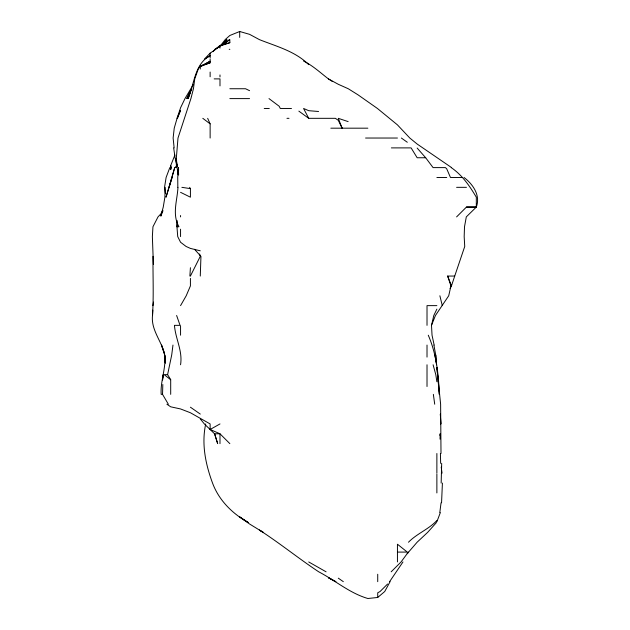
<?xml version="1.0" encoding="UTF-8"?>
<svg xmlns="http://www.w3.org/2000/svg" width="630" height="630" viewBox="0 0 630 630"><rect width="100%" height="100%" fill="white"/><g stroke="black" fill="none" stroke-linecap="round" stroke-linejoin="round"><path stroke-width="0.94" d="M153.003 256.339C152.822 276.066 153.799 295.785 152.499 315.488C150.893 329.781 161.398 340.806 164.595 354.029L161.524 345.067L164.658 354.926L165.312 362.99M440.047 439.165L440.118 433.786L440.039 435.582M178.156 174.786L178.196 172.092M168.336 404.216L162.54 394.356L162.816 384.497M200.277 250.811L190.417 248.409L186.118 246.48L180.558 242.251L177.731 236.62L176.951 226.761L177.124 220.492M165.194 187.331L164.895 197.19L163.257 207.049L160.839 216.129L163.005 210.68M441.559 502.795L442.41 483.084M152.547 315.488L152.759 310.11M441.158 483.084L441.685 463.365M189.874 276.058L190.417 267.711M200.954 256.339L200.277 276.058M176.951 226.761L177.314 222.28M177.967 187.331C177.29 200.513 171.888 214.302 178.952 226.761L177.14 226.761M205.711 423.935C201.38 443.992 205.545 464.137 212.546 483.084C218.893 500.307 232.446 513.718 248.275 522.514L239.707 516.907L249.567 523.995L263.214 532.374L259.418 530.051C279.704 543.123 298.462 558.377 318.575 571.725L318.717 571.812C335.27 580.435 349.682 593.2 367.865 598.5L377.724 597.468L384.725 591.523L390.096 581.663M172.974 345.067L171.714 354.926L167.604 374.637L170.698 379.725L170.698 394.356M439.795 512.655L441.055 502.795M152.94 305.629L153.46 302.046M451.253 167.612C462.262 175.156 469.61 185.913 476.312 197.19L476.312 207.081L466.302 216.901L464.507 226.761L464.176 236.62L464.735 246.48L454.718 276.058L447.662 276.058L450.946 285.91L448.725 295.769L435.448 315.488L431.503 325.348L432.038 335.207L434.157 345.067M431.503 325.348L433.794 315.488L436.873 309.125M172.147 177.471L166.021 197.19L174.723 167.612L169.084 187.331M174.14 147.893L173.124 138.033L174.234 128.181L177.069 118.322L180.558 107.793L184.976 98.603L193.276 84.641M454.718 276.058L451.458 285.91L450.041 288.485M176.715 164.926L175.794 167.612L176.825 164.926M170.698 165.603L171.415 167.612L170.698 169.58L170.698 165.603L174.88 155.067M169.816 167.612L166.107 177.471L164.54 187.331L165.43 193.599M436.873 521.758L440.323 512.655M177.479 118.322L180.558 110.289L177.069 118.322M190.772 91.027L191.835 88.743L190.772 90.728M190.417 276.058L200.277 256.339L199.623 253.984M190.417 91.389L186.771 98.603L191.544 88.743L187.472 98.603L190.417 91.83L188.102 98.603C194.316 84.121 194.654 63.606 210.129 55.724L204.341 59.173L210.129 53.148L215.822 49.313L214.948 49.313L213.145 51.644M162.642 210.483L160.839 213.924L158.012 216.901L152.956 226.761L152.365 236.62L153.405 264.403M180.558 305.629L186.212 295.769L190.417 285.91L190.417 278.405M407.303 553.699L408.311 552.093L401.066 561.952L391.183 571.812M210.129 59.173L210.129 62.819L200.277 65.985L198.261 69.024L194.749 78.884L193.449 88.743L190.906 98.603L177.999 138.033L176.369 157.752L177.022 167.612L178.447 174.786L178.235 172.092M436.873 520.514C428.841 529.239 416.855 533.578 408.484 542.233M402.972 561.952L389.608 581.663M220.587 45.541L225.343 39.454L229.848 35.485L239.707 31.5L249.567 34.335L259.418 39.627C276.538 46.431 295.265 51.266 308.716 64.654M222.288 45.124L226.879 39.454L221.87 45.376M407.303 553.557L417.154 542.186L427.636 532.374L436.48 522.514M456.592 216.901L466.452 207.049L476.312 207.049C480.737 195.371 472.973 184.299 464.034 177.471M387.584 584.034L380.055 591.523L377.724 592.775L377.724 597.468M225.296 43.21L229.848 39.454L220.752 45.588M229.848 40.399L229.848 42.69L219.988 45.447L215.295 49.313L219.988 46.376L214.948 49.313M200.277 418.926L204.356 423.935L210.129 429.487L219.988 423.935M200.277 66.686L210.129 61.22L200.277 66.504L210.129 62.819M220.886 45.793L229.848 42.69M229.233 49.313L229.848 49.313M214.168 78.884L219.988 78.884L219.988 85.908M229.848 88.743L245.55 88.743L249.567 90.688M229.848 98.603L249.567 98.603M264.23 108.462L269.286 108.462M291.493 108.462L280.311 108.462L279.137 106.218L269.002 98.603M286.965 118.322L288.997 118.322M298.856 111.124L308.716 118.322L335.357 118.322L338.286 120.314L342.121 128.181L338.286 118.322L348.146 121.614M330.829 128.181L367.865 128.181M365.573 138.033L397.443 138.033M391.364 147.893L411.106 147.893L417.154 157.752L425.675 157.752L433.086 167.612L445.457 167.612L446.733 168.832L450.458 177.471L462.262 177.471M170.698 167.612L171.415 167.612M436.873 177.471L446.733 177.471M456.592 187.331L466.452 187.331M450.946 285.91L451.458 285.91L447.662 276.058M436.873 305.629L427.014 305.629L427.014 325.348M167.604 374.637L164.178 374.637L170.698 379.725M162.54 394.356L161.178 394.356C160.272 381.024 166.178 368.322 164.776 354.926L165.336 362.99M166.903 404.216L170.698 406.815L180.558 408.949L190.417 412.752L210.129 423.935L210.129 429.487L214.539 433.786L219.988 433.786L229.848 443.646M397.443 552.093L407.303 552.093L397.443 544.218L397.443 561.952M466.452 207.049L476.312 207.081M318.575 111.494L308.716 110.691L303.573 108.462L308.716 118.322M181.881 187.331L190.417 188.638L190.417 197.19L180.558 192.323M210.129 429.487L219.988 433.786L219.988 443.646M326.08 571.812L308.724 561.952M303.565 61.047C312.771 65.583 320.323 72.678 328.395 78.884L338.286 84.286L348.272 88.743L358.005 94.831L377.417 108.462L397.443 124.882L409.807 138.033L417.154 144.034L451.6 167.612M328.435 78.915L332.538 81.577M338.286 578.159L343.326 581.663M190.417 407.193L200.277 414.075M401.373 138.033L407.303 142.262M202.805 118.322L210.129 123.858L210.129 138.033M194.536 249.299L200.277 255.646M417.154 148.05L425.675 157.752M189.591 187.331L190.417 188.638M207.664 118.322L210.129 123.858M428.266 335.207C436.433 353.871 438.551 374.212 439.299 394.356L438.756 388.08M176.62 315.488L180.062 325.348L174.463 325.348C175.439 338.822 182.81 350.8 180.558 364.778M214.539 433.786L217.673 443.646L214.657 433.786M433.094 364.778L435.795 374.637L436.873 381.725M439.874 295.769L442.291 305.629M177.274 166.714L175.085 157.752L173.667 147.893M433.905 345.067L435.535 354.029M434.897 354.926L436.574 364.778L435.795 354.926M176.487 161.335L177.345 166.714M433.353 394.356L434.716 404.216M438.606 386.292L436.873 367.385L440.622 404.216L441 453.505M175.967 158.65L176.565 167.612M178.613 170.297L178.471 167.612L177.739 177.471L177.825 187.331M435.7 354.926L436.015 361.195M178.495 172.092L178.629 174.786M440.417 453.505L440.661 463.365M436.873 453.505L436.873 473.224M436.873 474.177L436.873 492.944M427.014 345.067L427.014 357.1M427.014 364.778L427.014 386.513M377.724 574.245L377.724 581.663M239.707 31.5L239.707 37.398M219.988 45.447L219.988 48.085M219.988 74.946L219.988 76.931M210.129 53.148L210.129 58.039M210.129 72.056L210.129 76.773M200.277 65.985L200.277 69.024M180.558 215.507L180.558 216.901M180.558 229.194L180.558 236.62M180.558 325.883L180.558 335.207M163.272 374.637L162.532 380.016L163.343 374.637M335.806 581.663L328.435 577.765L335.806 581.663M441.835 473.224L441.331 466.948L441.772 473.224M440.842 423.935L440.362 414.075L440.787 423.935"/></g></svg>
